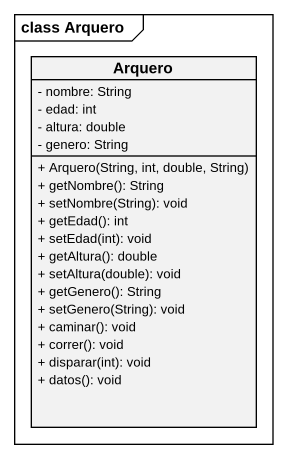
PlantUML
@startuml
mainframe class Arquero
hide circle
hide empty members
skinparam classAttributeIconSize 0
class Arquero {
  - nombre: String
  - edad: int
  - altura: double
  - genero: String
  + Arquero(String, int, double, String)
  + getNombre(): String
  + setNombre(String): void
  + getEdad(): int
  + setEdad(int): void
  + getAltura(): double
  + setAltura(double): void
  + getGenero(): String
  + setGenero(String): void
  + caminar(): void
  + correr(): void
  + disparar(int): void
  + datos(): void
}
@enduml
